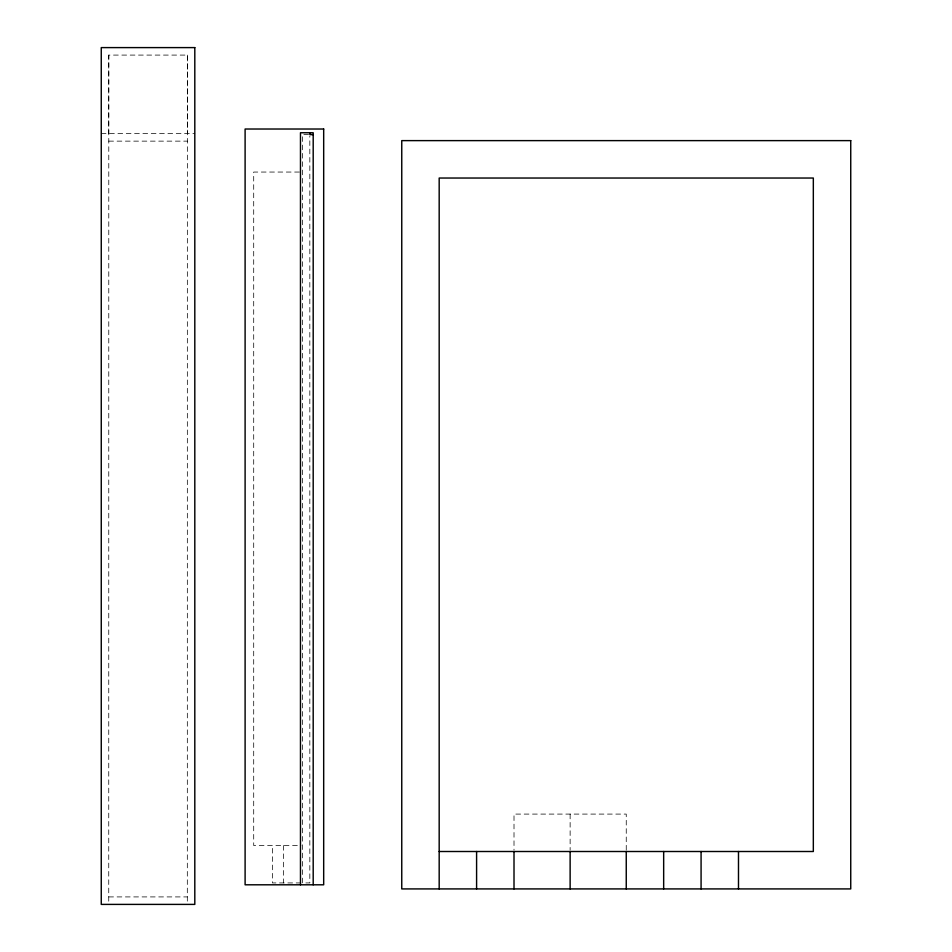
<?xml version="1.0" encoding="UTF-8"?>
<svg xmlns="http://www.w3.org/2000/svg" width="952" height="952" viewBox="0 0 952 952"><rect width="100%" height="100%" fill="white"/><g stroke="black" fill="none" stroke-linecap="round" stroke-linejoin="round"><path stroke-width="0.71" stroke-dasharray="4.76 3.57" d="M108.742 133.649L108.79 55.085L187.354 55.085L187.354 133.649M187.354 55.085L187.318 901.901M101.257 133.649L194.803 133.649M308.591 134.637L302.355 134.637L302.355 882.932L309.828 882.932L309.828 136.112M108.742 141.134L187.318 141.134M299.404 172.05L253.708 172.05L253.708 845.519L300.927 845.519M300.927 882.932L272.415 882.932L272.415 845.519M108.742 896.915L187.318 896.915M626.249 850.065L626.249 814.091L514.009 814.091L514.009 850.065M570.129 814.091L570.129 850.065M283.636 845.519L283.636 882.932M108.79 55.085L108.742 901.901"/><path stroke-width="1.43" d="M313.196 134.637L309.828 134.637L309.828 132.756M439.181 851.504L813.329 851.504L813.329 178.036L439.181 178.036L439.181 888.918M738.49 851.504L738.49 888.918M701.077 851.504L701.077 888.918M663.663 851.504L663.663 888.918M626.249 851.504L626.249 888.918M570.129 851.504L570.129 888.918M514.009 851.504L514.009 888.918M476.595 851.504L476.595 888.918M313.196 884.801L313.196 132.756L300.475 132.756L300.475 884.801M194.803 47.6L101.257 47.6L101.257 904.4L194.803 904.4L194.803 47.6M323.68 129.02L245.104 129.02L245.104 884.801L323.68 884.801L323.68 129.02M850.743 140.622L401.756 140.622L401.756 888.918L850.743 888.918L850.743 140.622"/></g></svg>
